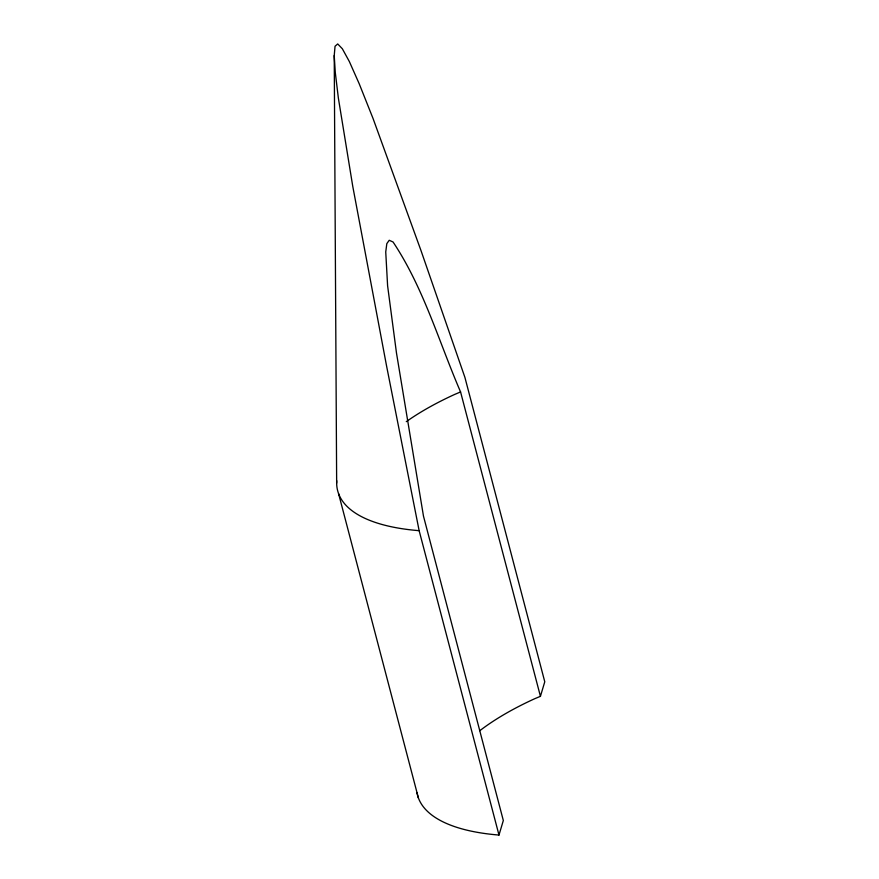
<?xml version="1.0" encoding="UTF-8"?>
<svg xmlns="http://www.w3.org/2000/svg" width="879" height="879" viewBox="0 0 879 879"><rect width="100%" height="100%" fill="white"/><g stroke="black" fill="none" stroke-linecap="round" stroke-linejoin="round"><path stroke-width="1.32" d="M336.657 483.153L334.229 55.597L335.042 46.257L337.712 43.95L342.36 48.784L349.337 61.53L359.225 83.802L373.059 118.522L421.03 250.669L464.914 377.41L544.771 681.785L540.431 696.322L534.696 698.728A185.667 69.848 -14.7 0 0 479.791 730.713M417.009 792.858A215.102 80.923 -14.7 0 0 498.986 835.05L503.326 820.514L423.48 516.138L396.484 353.028L387.606 285.807L385.738 251.943L386.826 243.615L389.221 240.286L393.045 241.978C423.546 287.664 438.896 341.81 460.574 391.946L540.431 696.322M460.574 391.946L454.85 394.352A185.667 69.848 -14.7 0 0 406.285 421.656M334.229 55.597L335.284 72.496L338.382 98.184L352.776 186.425L386.573 365.994L419.14 530.674L498.986 835.05M338.558 493.591L418.404 797.967M419.14 530.674A215.102 80.923 -14.7 0 1 336.723 480.714"/></g></svg>
